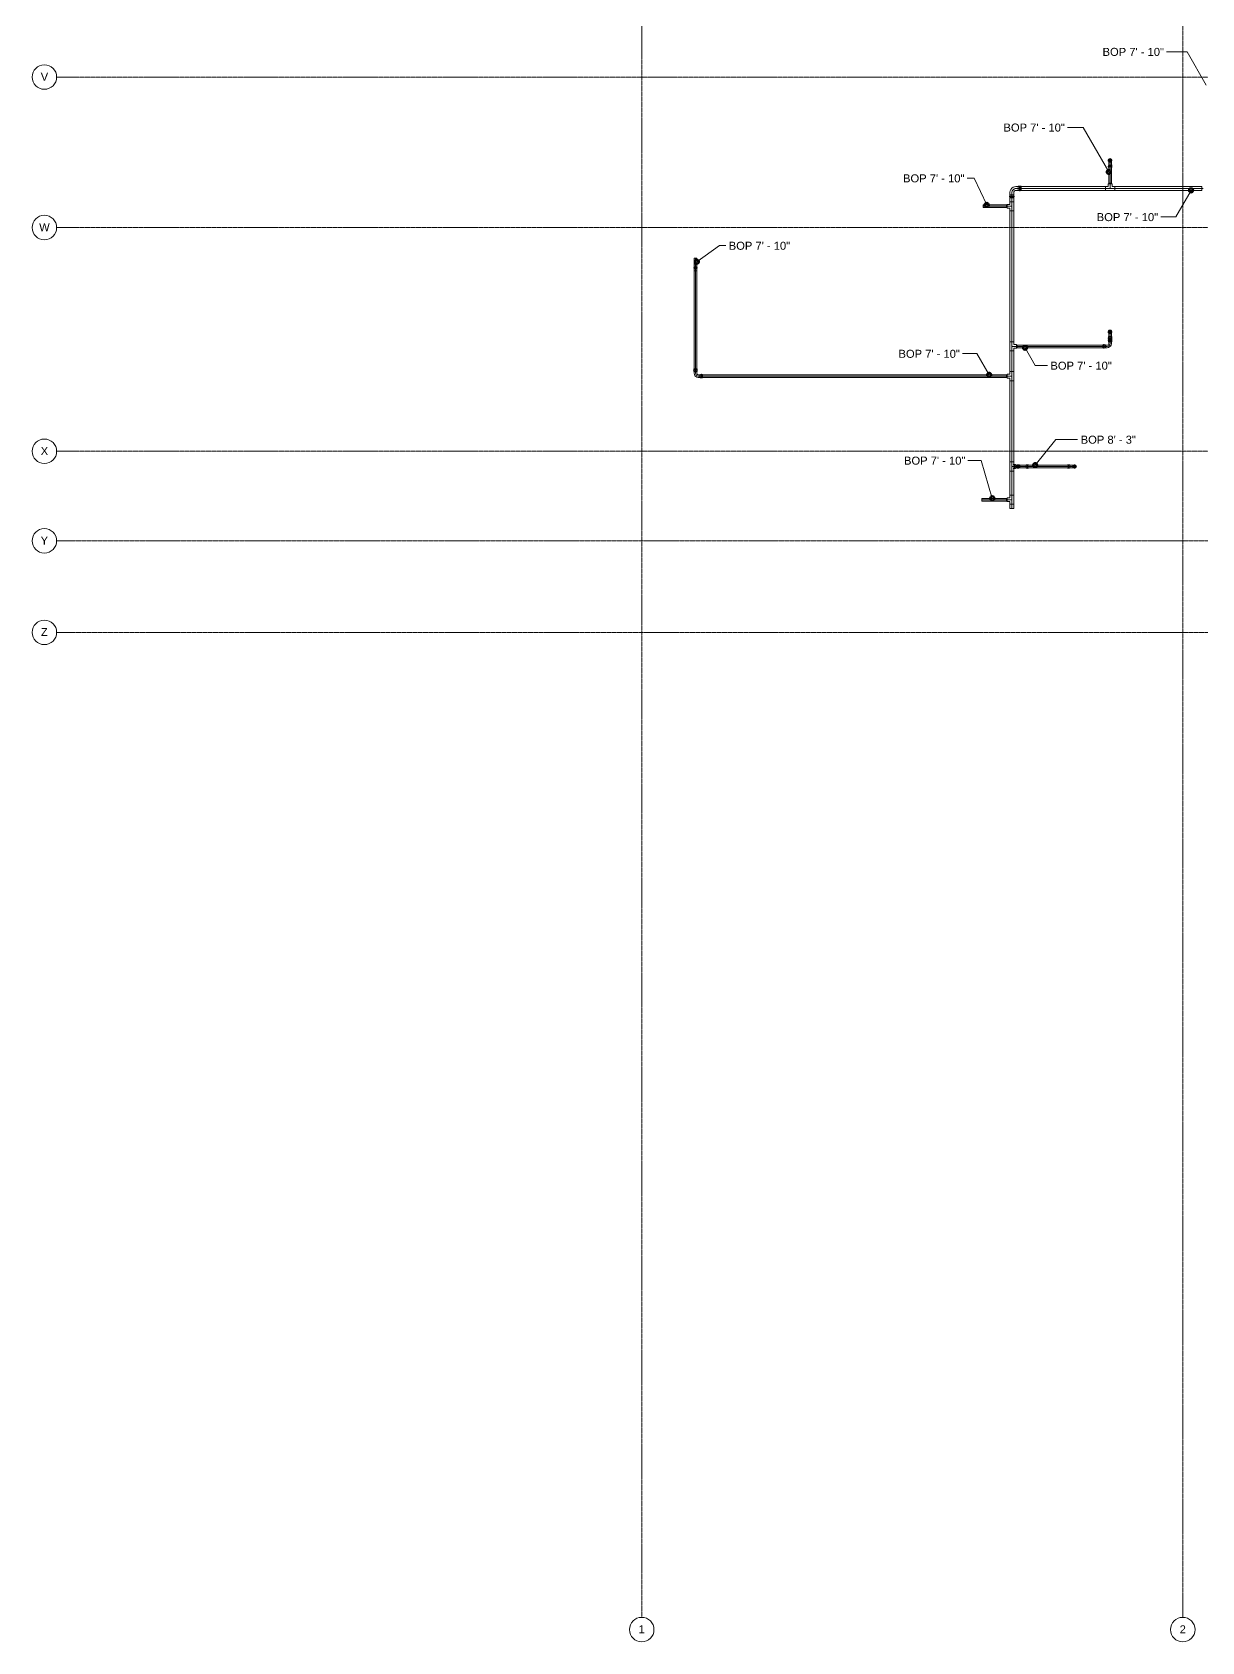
# Model space of a CAD drawing. Header units: inches. Extents: x -3648 to 241, y -496 to 1784.
# Drawn here: x -3648 to -3073, y -496 to 295 of the extents above; entities that cross this region are included whole.
import ezdxf

# ---------------------------------------------------------------- set-up
doc = ezdxf.new("R2010")
doc.units = ezdxf.units.IN
doc.header["$MEASUREMENT"] = 0
doc.linetypes.add('Grid Line', pattern=[0.875, 0.5, -0.125, 0.125, -0.125])
for name, color, linetype, lineweight in [('G-ANNO-DIMS', 251, 'Continuous', 9), ('P-PIPE', 1, 'Continuous', 9), ('P-PIPE-CNTR', 1, 'Continuous', 9), ('S-GRID', 8, 'Continuous', 9), ('S-GRID-IDEN', 8, 'Continuous', 13)]:
    doc.layers.add(name, color=color, linetype=linetype, lineweight=lineweight)
doc.styles.add('Arial', font='arial.ttf', dxfattribs={"height": 3.934132})

# ---------------------------------------------------------------- blocks, each defined once
blk = doc.blocks.new('Victaulic-VicPress316-Elbow 90-45deg Style P568_P571 - Standard-1125944-THIRD LEVEL')
at = {"layer": 'P-PIPE'}
for p, q in [((-4.17, 1.06), (-4.55, 1.06)), ((-4.55, 1.06), (-4.55, -1.06)), ((-4.55, -1.06), (-4.55, 1.06)), ((-3.07, 0.95), (-4.55, 0.95)), ((-4.55, -0.95), (-4.55, 0.95)), ((-4.55, 0.95), (-4.55, -0.95)), ((-4.17, -1.06), (-4.17, 1.06)), ((-4.17, 1.06), (-4.17, -1.06)), ((-3.29, 1.06), (-3.85, 1.06)), ((-3.85, -1.06), (-3.85, 1.06)), ((-3.85, 1.06), (-3.85, -1.06)), ((-2.02, 0.95), (-3.18, 0.95)), ((-3.18, 0), (-3.18, 0.95)), ((-3.18, 0.95), (-3.18, 0)), ((-3.07, -0.95), (-3.07, 0.95)), ((-3.07, 0.95), (-3.07, -0.95)), ((-1.06, 4.55), (-1.06, 4.17)), ((1.06, 4.55), (-1.06, 4.55)), ((-1.06, 4.55), (1.06, 4.55)), ((-1.06, 4.17), (1.06, 4.17)), ((1.06, 4.17), (-1.06, 4.17)), ((-1.06, 3.85), (-1.06, 3.29)), ((-1.06, 3.85), (1.06, 3.85)), ((1.06, 3.85), (-1.06, 3.85)), ((-0.95, 4.55), (-0.95, 3.07)), ((-0.95, 4.55), (0.95, 4.55)), ((0.95, 4.55), (-0.95, 4.55)), ((-0.95, 3.18), (-0.95, 2.02)), ((0, 3.18), (-0.95, 3.18)), ((-0.95, 3.18), (0, 3.18)), ((-0.95, 3.07), (0.95, 3.07)), ((0.95, 3.07), (-0.95, 3.07)), ((0, 3.18), (0.95, 3.18)), ((0.95, 3.18), (0, 3.18)), ((0, 2.02), (0, 3.18)), ((0.95, 3.07), (0.95, 4.55)), ((0.95, 2.02), (0.95, 3.18)), ((1.06, 4.17), (1.06, 4.55)), ((1.06, 3.29), (1.06, 3.85)), ((-4.55, -0.95), (-3.07, -0.95)), ((-4.55, -1.06), (-4.17, -1.06)), ((-3.85, -1.06), (-3.29, -1.06)), ((-3.18, 0), (-3.18, -0.95)), ((-3.18, -0.95), (-3.18, 0)), ((-2.02, 0), (-3.18, 0)), ((-3.18, -0.95), (-2.02, -0.95))]:
    blk.add_line(p, q, dxfattribs=at)
at = {"layer": 'P-PIPE', "flags": 128}
for points in [[(-4.17, 1.06), (-4.1, 1.2), (-3.94, 1.21), (-3.85, 1.08), (-3.85, 1.06)], [(-4.17, 1.06), (-4.17, 0.97), (-4.17, 0.71), (-4.17, 0.32), (-4.17, -0.12), (-4.17, -0.54), (-4.17, -0.86), (-4.17, -1.04), (-4.17, -1.06)], [(-4.17, -1.06), (-4.17, -0.97), (-4.17, -0.71), (-4.17, -0.32), (-4.17, 0.12), (-4.17, 0.54), (-4.17, 0.86), (-4.17, 1.04), (-4.17, 1.06)], [(-3.85, -1.06), (-3.85, -0.97), (-3.85, -0.71), (-3.85, -0.32), (-3.85, 0.12), (-3.85, 0.54), (-3.85, 0.86), (-3.85, 1.04), (-3.85, 1.06)], [(-3.85, 1.06), (-3.85, 0.97), (-3.85, 0.71), (-3.85, 0.32), (-3.85, -0.12), (-3.85, -0.54), (-3.85, -0.86), (-3.85, -1.04), (-3.85, -1.06)], [(-3.29, 1.06), (-3.09, 0.97), (-3.07, 0.95)], [(-0.95, 2.02), (-1.04, 1.58), (-1.3, 1.22), (-1.69, 1), (-2.02, 0.95)], [(-2.02, -0.95), (-1.28, -0.86), (-0.59, -0.58), (0.02, -0.15), (0.49, 0.43), (0.81, 1.1), (0.94, 1.83), (0.95, 2.02)], [(-1.06, 3.85), (-1.2, 3.92), (-1.21, 4.08), (-1.08, 4.17), (-1.06, 4.17)], [(1.06, 4.17), (0.97, 4.17), (0.71, 4.17), (0.32, 4.17), (-0.12, 4.17), (-0.54, 4.17), (-0.86, 4.17), (-1.04, 4.17), (-1.06, 4.17)], [(-1.06, 4.17), (-0.97, 4.17), (-0.71, 4.17), (-0.32, 4.17), (0.12, 4.17), (0.54, 4.17), (0.86, 4.17), (1.04, 4.17), (1.06, 4.17)], [(-1.06, 3.85), (-0.97, 3.85), (-0.71, 3.85), (-0.32, 3.85), (0.12, 3.85), (0.54, 3.85), (0.86, 3.85), (1.04, 3.85), (1.06, 3.85)], [(1.06, 3.85), (0.97, 3.85), (0.71, 3.85), (0.32, 3.85), (-0.12, 3.85), (-0.54, 3.85), (-0.86, 3.85), (-1.04, 3.85), (-1.06, 3.85)], [(-0.95, 3.07), (-1.06, 3.26), (-1.06, 3.29)], [(1.06, 3.29), (0.97, 3.09), (0.95, 3.07)], [(1.06, 4.17), (1.2, 4.1), (1.21, 3.94), (1.08, 3.85), (1.06, 3.85)], [(-3.85, -1.06), (-3.92, -1.2), (-4.08, -1.21), (-4.17, -1.08), (-4.17, -1.06)], [(-3.07, -0.95), (-3.26, -1.06), (-3.29, -1.06)]]:
    blk.add_lwpolyline(points, dxfattribs=at)
at = {"layer": 'P-PIPE'}
blk.add_arc((-2.02, 2.02), 2.02, 270, 0, dxfattribs=at)
blk = doc.blocks.new('Victaulic-VicPress316-Elbow 90-45deg Style P568_P571 - Standard-V2-THIRD LEVEL')
at = {"layer": 'P-PIPE'}
for p, q in [((-3203.81, 730.05), (-3203.81, 729.6)), ((-3203.81, 729.31), (-3203.81, 728.97)), ((-3203.7, 731.1), (-3203.7, 730.16)), ((-3203.7, 730.27), (-3203.7, 728.97)), ((-3203.05, 730.16), (-3203.7, 730.16)), ((-3203.7, 730.16), (-3203.05, 730.16)), ((-3203.05, 732.49), (-3203.05, 732.49)), ((-3203.05, 732.49), (-3203.05, 731.1)), ((-3203.05, 731.1), (-3203.05, 730.16)), ((-3203.05, 730.27), (-3203.05, 730.27)), ((-3203.05, 730.27), (-3203.05, 730.27)), ((-3202.39, 730.16), (-3203.05, 730.16)), ((-3203.05, 730.16), (-3202.39, 730.16)), ((-3203.05, 729.6), (-3203.05, 729.6)), ((-3203.05, 729.6), (-3203.05, 729.6)), ((-3203.05, 729.31), (-3203.05, 729.31)), ((-3203.05, 729.31), (-3203.05, 729.31)), ((-3203.05, 728.97), (-3203.05, 728.97)), ((-3203.05, 728.97), (-3203.05, 728.97)), ((-3203.05, 728.97), (-3203.05, 728.97)), ((-3203.05, 728.97), (-3203.05, 728.97)), ((-3202.39, 730.16), (-3202.39, 731.1)), ((-3202.39, 728.97), (-3202.39, 730.27)), ((-3202.28, 729.6), (-3202.28, 730.05)), ((-3202.28, 728.97), (-3202.28, 729.31))]:
    blk.add_line(p, q, dxfattribs=at)
at = {"layer": 'P-PIPE', "flags": 128}
for points in [[(-3203.05, 733.4), (-3203.45, 733.31), (-3203.76, 733.05), (-3203.94, 732.68), (-3203.93, 732.27), (-3203.75, 731.91), (-3203.42, 731.66), (-3203.05, 731.58)], [(-3203.81, 729.31), (-3203.93, 729.38), (-3203.94, 729.51), (-3203.83, 729.6), (-3203.81, 729.6)], [(-3203.05, 733.26), (-3203.41, 733.16), (-3203.69, 732.91), (-3203.81, 732.56), (-3203.75, 732.19), (-3203.52, 731.89), (-3203.18, 731.74), (-3203.05, 731.72)], [(-3203.81, 730.05), (-3203.72, 730.25), (-3203.7, 730.27)], [(-3203.81, 729.6), (-3203.72, 729.6), (-3203.47, 729.6), (-3203.11, 729.6), (-3203.05, 729.6)], [(-3203.05, 729.6), (-3203.41, 729.6), (-3203.69, 729.6), (-3203.81, 729.6), (-3203.81, 729.6)], [(-3203.81, 729.31), (-3203.72, 729.31), (-3203.47, 729.31), (-3203.11, 729.31), (-3203.05, 729.31)], [(-3203.05, 729.31), (-3203.41, 729.31), (-3203.69, 729.31), (-3203.81, 729.31), (-3203.81, 729.31)], [(-3203.7, 732.49), (-3203.7, 732.4), (-3203.7, 732.13), (-3203.7, 731.73), (-3203.7, 731.24), (-3203.7, 731.1)], [(-3203.05, 731.58), (-3202.65, 731.67), (-3202.33, 731.93), (-3202.15, 732.3), (-3202.16, 732.71), (-3202.35, 733.07), (-3202.67, 733.32), (-3203.05, 733.4)], [(-3203.05, 731.72), (-3202.68, 731.82), (-3202.41, 732.07), (-3202.28, 732.42), (-3202.34, 732.79), (-3202.57, 733.09), (-3202.91, 733.24), (-3203.05, 733.26)], [(-3202.28, 729.6), (-3202.37, 729.6), (-3202.62, 729.6), (-3202.98, 729.6), (-3203.05, 729.6)], [(-3203.05, 729.6), (-3202.68, 729.6), (-3202.41, 729.6), (-3202.28, 729.6), (-3202.28, 729.6)], [(-3202.28, 729.31), (-3202.37, 729.31), (-3202.62, 729.31), (-3202.98, 729.31), (-3203.05, 729.31)], [(-3203.05, 729.31), (-3202.68, 729.31), (-3202.41, 729.31), (-3202.28, 729.31), (-3202.28, 729.31)], [(-3202.39, 731.1), (-3202.39, 731.6), (-3202.39, 732.03), (-3202.39, 732.34), (-3202.39, 732.48), (-3202.39, 732.49)], [(-3202.39, 730.27), (-3202.28, 730.08), (-3202.28, 730.05)], [(-3202.28, 729.6), (-3202.16, 729.53), (-3202.15, 729.39), (-3202.26, 729.31), (-3202.28, 729.31)]]:
    blk.add_lwpolyline(points, dxfattribs=at)
at = {"layer": 'P-PIPE'}
for radius, start, end in [(0.767, 90, 270), (0.767, 90, 270), (0.767, 90, 270), (0.658, 90, 270), (0.658, 90, 270), (0.658, 90, 180), (0.658, 180, 270), (0.766, 270, 90), (0.766, 270, 90), (0.766, 270, 90), (0.658, 270, 90), (0.657, 270, 90), (0.658, 0, 90), (0.658, 270, 0)]:
    blk.add_arc((-3203.05, 732.49), radius, start, end, dxfattribs=at)
blk = doc.blocks.new('Victaulic-VicPress316-Elbow 90-45deg Style P568_P571 - Standard-V1-THIRD LEVEL')
at = {"layer": 'P-PIPE'}
for p, q in [((-3.18, 0.77), (-3.52, 0.77)), ((-3.52, 0.77), (-3.52, -0.77)), ((-3.52, -0.77), (-3.52, 0.77)), ((-2.22, 0.66), (-3.52, 0.66)), ((-3.52, -0.66), (-3.52, 0.66)), ((-3.52, 0.66), (-3.52, -0.66)), ((-3.18, -0.77), (-3.18, 0.77)), ((-3.18, 0.77), (-3.18, -0.77)), ((-2.44, 0.77), (-2.89, 0.77)), ((-2.89, -0.77), (-2.89, 0.77)), ((-2.89, 0.77), (-2.89, -0.77)), ((-1.39, 0.66), (-2.33, 0.66)), ((-2.33, 0), (-2.33, 0.66)), ((-2.33, 0.66), (-2.33, 0)), ((-2.22, -0.66), (-2.22, 0.66)), ((-2.22, 0.66), (-2.22, -0.66)), ((-0.77, 3.52), (-0.77, 3.18)), ((0.77, 3.52), (-0.77, 3.52)), ((-0.77, 3.52), (0.77, 3.52)), ((-0.77, 3.18), (0.77, 3.18)), ((0.77, 3.18), (-0.77, 3.18)), ((-0.77, 2.89), (-0.77, 2.44)), ((-0.77, 2.89), (0.77, 2.89)), ((0.77, 2.89), (-0.77, 2.89)), ((-0.66, 3.52), (-0.66, 2.22)), ((-0.66, 3.52), (0.66, 3.52)), ((0.66, 3.52), (-0.66, 3.52)), ((-0.66, 2.33), (-0.66, 1.39)), ((0, 2.33), (-0.66, 2.33)), ((-0.66, 2.33), (0, 2.33)), ((-0.66, 2.22), (0.66, 2.22)), ((0.66, 2.22), (-0.66, 2.22)), ((0, 2.33), (0.66, 2.33)), ((0.66, 2.33), (0, 2.33)), ((0, 1.39), (0, 2.33)), ((0.66, 2.22), (0.66, 3.52)), ((0.66, 1.39), (0.66, 2.33)), ((0.77, 3.18), (0.77, 3.52)), ((0.77, 2.44), (0.77, 2.89)), ((-3.52, -0.66), (-2.22, -0.66)), ((-3.52, -0.77), (-3.18, -0.77)), ((-2.89, -0.77), (-2.44, -0.77)), ((-2.33, 0), (-2.33, -0.66)), ((-2.33, -0.66), (-2.33, 0)), ((-1.39, 0), (-2.33, 0)), ((-2.33, -0.66), (-1.39, -0.66))]:
    blk.add_line(p, q, dxfattribs=at)
at = {"layer": 'P-PIPE', "flags": 128}
for points in [[(-3.18, 0.77), (-3.11, 0.89), (-2.98, 0.9), (-2.89, 0.79), (-2.89, 0.77)], [(-3.18, 0.77), (-3.18, 0.67), (-3.18, 0.42), (-3.18, 0.07), (-3.18, -0.3), (-3.18, -0.6), (-3.18, -0.75), (-3.18, -0.77)], [(-3.18, -0.77), (-3.18, -0.67), (-3.18, -0.42), (-3.18, -0.07), (-3.18, 0.3), (-3.18, 0.6), (-3.18, 0.75), (-3.18, 0.77)], [(-2.89, -0.77), (-2.89, -0.67), (-2.89, -0.42), (-2.89, -0.07), (-2.89, 0.3), (-2.89, 0.6), (-2.89, 0.75), (-2.89, 0.77)], [(-2.89, 0.77), (-2.89, 0.67), (-2.89, 0.42), (-2.89, 0.07), (-2.89, -0.3), (-2.89, -0.6), (-2.89, -0.75), (-2.89, -0.77)], [(-2.44, 0.77), (-2.24, 0.68), (-2.22, 0.66)], [(-0.66, 1.39), (-0.75, 1.04), (-1, 0.77), (-1.35, 0.66), (-1.39, 0.66)], [(-1.39, -0.66), (-0.78, -0.56), (-0.23, -0.29), (0.22, 0.13), (0.53, 0.67), (0.65, 1.27), (0.66, 1.39)], [(-0.77, 2.89), (-0.89, 2.96), (-0.9, 3.1), (-0.79, 3.18), (-0.77, 3.18)], [(0.77, 3.18), (0.67, 3.18), (0.42, 3.18), (0.07, 3.18), (-0.3, 3.18), (-0.6, 3.18), (-0.75, 3.18), (-0.77, 3.18)], [(-0.77, 3.18), (-0.67, 3.18), (-0.42, 3.18), (-0.07, 3.18), (0.3, 3.18), (0.6, 3.18), (0.75, 3.18), (0.77, 3.18)], [(-0.77, 2.89), (-0.67, 2.89), (-0.42, 2.89), (-0.07, 2.89), (0.3, 2.89), (0.6, 2.89), (0.75, 2.89), (0.77, 2.89)], [(0.77, 2.89), (0.67, 2.89), (0.42, 2.89), (0.07, 2.89), (-0.3, 2.89), (-0.6, 2.89), (-0.75, 2.89), (-0.77, 2.89)], [(-0.66, 2.22), (-0.77, 2.41), (-0.77, 2.44)], [(0.77, 2.44), (0.68, 2.24), (0.66, 2.22)], [(0.77, 3.18), (0.89, 3.11), (0.9, 2.98), (0.79, 2.89), (0.77, 2.89)], [(-2.89, -0.77), (-2.96, -0.89), (-3.1, -0.9), (-3.18, -0.79), (-3.18, -0.77)], [(-2.22, -0.66), (-2.41, -0.77), (-2.44, -0.77)]]:
    blk.add_lwpolyline(points, dxfattribs=at)
at = {"layer": 'P-PIPE'}
blk.add_arc((-1.39, 1.39), 1.39, 270, 0, dxfattribs=at)
blk = doc.blocks.new('Victaulic-VicPress316-Elbow 90-45deg Style P568_P571 - Standard-523083-THIRD LEVEL')
at = {"layer": 'P-PIPE'}
for p, q in [((-3177.63, 1234.85), (-3177.63, 1234.85)), ((-3177.63, 1233.46), (-3177.63, 1234.85)), ((-3178.39, 1232.42), (-3178.39, 1231.96)), ((-3178.39, 1231.67), (-3178.39, 1231.33)), ((-3178.28, 1233.46), (-3178.28, 1232.52)), ((-3178.28, 1232.63), (-3178.28, 1231.33)), ((-3178.28, 1232.52), (-3177.63, 1232.52)), ((-3177.63, 1232.52), (-3178.28, 1232.52)), ((-3177.63, 1233.46), (-3177.63, 1232.52)), ((-3177.63, 1232.63), (-3177.63, 1232.63)), ((-3177.63, 1232.63), (-3177.63, 1232.63)), ((-3177.63, 1232.52), (-3176.97, 1232.52)), ((-3176.97, 1232.52), (-3177.63, 1232.52)), ((-3177.63, 1231.96), (-3177.63, 1231.96)), ((-3177.63, 1231.96), (-3177.63, 1231.96)), ((-3177.63, 1231.67), (-3177.63, 1231.67)), ((-3177.63, 1231.67), (-3177.63, 1231.67)), ((-3177.63, 1231.33), (-3177.63, 1231.33)), ((-3177.63, 1231.33), (-3177.63, 1231.33)), ((-3177.63, 1231.33), (-3177.63, 1231.33)), ((-3177.63, 1231.33), (-3177.63, 1231.33)), ((-3176.97, 1232.52), (-3176.97, 1233.46)), ((-3176.97, 1231.33), (-3176.97, 1232.63)), ((-3176.86, 1231.96), (-3176.86, 1232.42)), ((-3176.86, 1231.33), (-3176.86, 1231.67))]:
    blk.add_line(p, q, dxfattribs=at)
at = {"layer": 'P-PIPE', "flags": 128}
for points in [[(-3177.63, 1235.77), (-3178.02, 1235.67), (-3178.34, 1235.42), (-3178.52, 1235.05), (-3178.51, 1234.64), (-3178.32, 1234.27), (-3178, 1234.02), (-3177.63, 1233.94)], [(-3177.63, 1235.62), (-3177.99, 1235.53), (-3178.27, 1235.28), (-3178.39, 1234.92), (-3178.33, 1234.55), (-3178.1, 1234.25), (-3177.76, 1234.1), (-3177.63, 1234.09)], [(-3178.28, 1234.85), (-3178.28, 1234.76), (-3178.28, 1234.5), (-3178.28, 1234.09), (-3178.28, 1233.61), (-3178.28, 1233.46)], [(-3177.63, 1233.94), (-3177.23, 1234.04), (-3176.91, 1234.29), (-3176.73, 1234.66), (-3176.74, 1235.07), (-3176.93, 1235.44), (-3177.25, 1235.69), (-3177.63, 1235.77)], [(-3177.63, 1234.09), (-3177.26, 1234.18), (-3176.98, 1234.43), (-3176.86, 1234.79), (-3176.92, 1235.16), (-3177.15, 1235.46), (-3177.49, 1235.61), (-3177.63, 1235.62)], [(-3176.97, 1233.46), (-3176.97, 1233.96), (-3176.97, 1234.39), (-3176.97, 1234.7), (-3176.97, 1234.85), (-3176.97, 1234.85)], [(-3178.39, 1231.67), (-3178.51, 1231.74), (-3178.52, 1231.88), (-3178.41, 1231.96), (-3178.39, 1231.96)], [(-3178.39, 1232.42), (-3178.3, 1232.62), (-3178.28, 1232.63)], [(-3178.39, 1231.96), (-3178.3, 1231.96), (-3178.05, 1231.96), (-3177.69, 1231.96), (-3177.63, 1231.96)], [(-3177.63, 1231.96), (-3177.99, 1231.96), (-3178.27, 1231.96), (-3178.39, 1231.96), (-3178.39, 1231.96)], [(-3178.39, 1231.67), (-3178.3, 1231.67), (-3178.05, 1231.67), (-3177.69, 1231.67), (-3177.63, 1231.67)], [(-3177.63, 1231.67), (-3177.99, 1231.67), (-3178.27, 1231.67), (-3178.39, 1231.67), (-3178.39, 1231.67)], [(-3176.86, 1231.96), (-3176.95, 1231.96), (-3177.2, 1231.96), (-3177.56, 1231.96), (-3177.63, 1231.96)], [(-3177.63, 1231.96), (-3177.26, 1231.96), (-3176.98, 1231.96), (-3176.86, 1231.96), (-3176.86, 1231.96)], [(-3176.86, 1231.67), (-3176.95, 1231.67), (-3177.2, 1231.67), (-3177.56, 1231.67), (-3177.63, 1231.67)], [(-3177.63, 1231.67), (-3177.26, 1231.67), (-3176.98, 1231.67), (-3176.86, 1231.67), (-3176.86, 1231.67)], [(-3176.97, 1232.63), (-3176.86, 1232.44), (-3176.86, 1232.42)], [(-3176.86, 1231.96), (-3176.74, 1231.9), (-3176.73, 1231.76), (-3176.84, 1231.67), (-3176.86, 1231.67)]]:
    blk.add_lwpolyline(points, dxfattribs=at)
at = {"layer": 'P-PIPE'}
for radius, start, end in [(0.766, 90, 270), (0.766, 90, 270), (0.766, 90, 270), (0.658, 90, 270), (0.657, 90, 270), (0.658, 90, 180), (0.658, 180, 270), (0.767, 270, 90), (0.767, 270, 90), (0.767, 270, 90), (0.658, 270, 90), (0.658, 270, 90), (0.658, 0, 90), (0.658, 270, 0)]:
    blk.add_arc((-3177.63, 1234.85), radius, start, end, dxfattribs=at)
blk = doc.blocks.new('Victaulic-VicPress316-Elbow 90-45deg Style P568_P571 - Standard-1222893-THIRD LEVEL')
at = {"layer": 'P-PIPE'}
for p, q in [((-3163.12, 82.3), (-3163.36, 82.3)), ((-3162.45, 82.19), (-3163.36, 82.19)), ((-3163.36, 80.87), (-3162.45, 80.87)), ((-3163.36, 80.77), (-3163.12, 80.77)), ((-3162.6, 82.3), (-3162.92, 82.3)), ((-3162.92, 80.77), (-3162.6, 80.77)), ((-3161.58, 82.19), (-3162.53, 82.19)), ((-3161.58, 81.53), (-3162.53, 81.53)), ((-3162.53, 80.87), (-3161.58, 80.87)), ((-3160.29, 81.53), (-3161.58, 81.53)), ((-3158.96, 82.19), (-3160.29, 82.19)), ((-3160.29, 81.53), (-3158.96, 81.53)), ((-3160.29, 80.87), (-3158.96, 80.87)), ((-3157.78, 82.19), (-3159.07, 82.19)), ((-3159.07, 81.53), (-3159.07, 81.53)), ((-3159.07, 81.53), (-3159.07, 81.53)), ((-3159.07, 80.87), (-3157.78, 80.87)), ((-3158.96, 81.53), (-3158.96, 82.19)), ((-3158.96, 82.19), (-3158.96, 81.53)), ((-3158.96, 80.87), (-3158.96, 81.53)), ((-3158.96, 81.53), (-3158.96, 80.87)), ((-3158.41, 82.3), (-3158.85, 82.3)), ((-3158.85, 80.77), (-3158.41, 80.77)), ((-3158.41, 81.53), (-3158.41, 81.53)), ((-3158.41, 81.53), (-3158.41, 81.53)), ((-3157.78, 82.3), (-3158.12, 82.3)), ((-3158.12, 81.53), (-3158.12, 81.53)), ((-3158.12, 81.53), (-3158.12, 81.53)), ((-3158.12, 80.77), (-3157.78, 80.77)), ((-3157.78, 81.53), (-3157.78, 81.53)), ((-3157.78, 81.53), (-3157.78, 81.53)), ((-3157.78, 81.53), (-3157.78, 81.53)), ((-3157.78, 81.53), (-3157.78, 81.53))]:
    blk.add_line(p, q, dxfattribs=at)
at = {"layer": 'P-PIPE', "flags": 128}
for points in [[(-3162.33, 81.53), (-3162.4, 81.93), (-3162.58, 82.24), (-3162.85, 82.42), (-3163.17, 82.42), (-3163.44, 82.25), (-3163.63, 81.95), (-3163.71, 81.55), (-3163.71, 81.53)], [(-3163.71, 81.53), (-3163.64, 81.14), (-3163.45, 80.82), (-3163.18, 80.65), (-3162.87, 80.64), (-3162.6, 80.81), (-3162.4, 81.12), (-3162.33, 81.51), (-3162.33, 81.53)], [(-3161.98, 81.53), (-3162.05, 81.89), (-3162.24, 82.16), (-3162.51, 82.29), (-3162.6, 82.3)], [(-3162.6, 80.77), (-3162.31, 80.85), (-3162.1, 81.09), (-3161.99, 81.43), (-3161.98, 81.53)], [(-3160.29, 82.19), (-3160.87, 82.19), (-3161.38, 82.19), (-3161.58, 82.19)], [(-3161.58, 80.87), (-3161.11, 80.87), (-3160.55, 80.87), (-3160.29, 80.87)], [(-3159.07, 82.19), (-3158.88, 82.3), (-3158.85, 82.3)], [(-3158.85, 80.77), (-3159.05, 80.85), (-3159.07, 80.87)], [(-3158.41, 82.3), (-3158.34, 82.42), (-3158.2, 82.43), (-3158.12, 82.32), (-3158.12, 82.3)], [(-3158.41, 82.3), (-3158.41, 82.21), (-3158.41, 81.95), (-3158.41, 81.6), (-3158.41, 81.53)], [(-3158.41, 81.53), (-3158.41, 81.9), (-3158.41, 82.17), (-3158.41, 82.3), (-3158.41, 82.3)], [(-3158.41, 80.77), (-3158.41, 80.86), (-3158.41, 81.11), (-3158.41, 81.47), (-3158.41, 81.53)], [(-3158.41, 81.53), (-3158.41, 81.17), (-3158.41, 80.89), (-3158.41, 80.77), (-3158.41, 80.77)], [(-3158.12, 80.77), (-3158.18, 80.64), (-3158.32, 80.63), (-3158.41, 80.75), (-3158.41, 80.77)], [(-3158.12, 82.3), (-3158.12, 82.21), (-3158.12, 81.95), (-3158.12, 81.6), (-3158.12, 81.53)], [(-3158.12, 81.53), (-3158.12, 81.9), (-3158.12, 82.17), (-3158.12, 82.3), (-3158.12, 82.3)], [(-3158.12, 80.77), (-3158.12, 80.86), (-3158.12, 81.11), (-3158.12, 81.47), (-3158.12, 81.53)], [(-3158.12, 81.53), (-3158.12, 81.17), (-3158.12, 80.89), (-3158.12, 80.77), (-3158.12, 80.77)]]:
    blk.add_lwpolyline(points, dxfattribs=at)
at = {"layer": 'P-PIPE'}
for centre, major_axis, start_param, end_param in [((-3163.36, 81.53), (0, 0.767), 4.712389, 7.853982), ((-3163.36, 81.53), (0, 0.766), 1.570796, 4.712389), ((-3163.36, 81.53), (0, 0.658), 4.712389, 7.853982), ((-3163.36, 81.53), (0, 0.657), 1.570796, 4.712389), ((-3163.12, 81.53), (0, 0.767), 4.712389, 7.853982), ((-3163.12, 81.53), (0, 0.767), 1.570796, 4.712389), ((-3162.92, 81.53), (0, 0.766), 4.712389, 7.853982), ((-3162.92, 81.53), (0, 0.767), 1.570796, 4.712389), ((-3162.53, 81.53), (0, 0.657), 0, 1.570796), ((-3162.53, 81.53), (0, 0.657), 1.570796, 3.141593), ((-3162.45, 81.53), (0, 0.657), 4.712389, 7.853982), ((-3162.45, 81.53), (0, 0.657), 1.570796, 4.712389), ((-3162.53, 81.53), (0, 0.657), 4.712389, 6.283185), ((-3162.53, 81.53), (0, 0.657), 3.141593, 4.712389)]:
    blk.add_ellipse(centre, major_axis=major_axis, ratio=0.707107, start_param=start_param, end_param=end_param, dxfattribs=at)
blk = doc.blocks.new('Grid - 3_16_-139788-THIRD LEVEL')
at = {"layer": 'S-GRID-IDEN'}
blk.add_circle((0, 0), 0.188, dxfattribs=at)

msp = doc.modelspace()

# ---------------------------------------------------------------- linework, layer by layer
at = {"layer": 'G-ANNO-DIMS'}
for p, q in [((-3079.91, 285.47), (-3089.97, 285.47)), ((-3070.43, 269.05), (-3079.91, 285.47)), ((-3131.03, 248.27), (-3138.7, 248.27)), ((-3118.38, 226.36), (-3131.03, 248.27)), ((-3184.56, 223.29), (-3188.07, 223.29)), ((-3178.41, 210.12), (-3184.56, 223.29)), ((-3077.91, 217.26), (-3085.43, 204.23)), ((-3085.43, 204.23), (-3092.84, 204.23)), ((-3320.93, 182.18), (-3309.7, 190.15)), ((-3309.7, 190.15), (-3306.72, 190.15)), ((-3183.2, 137.04), (-3190.31, 137.04)), ((-3177.19, 126.62), (-3183.2, 137.04)), ((-3159.54, 139.93), (-3154.5, 131.19)), ((-3154.5, 131.19), (-3148.57, 131.19)), ((-3154.58, 82.19), (-3144.46, 94.81)), ((-3144.46, 94.81), (-3133.68, 94.81)), ((-3181.13, 84.52), (-3187.6, 84.52)), ((-3175.65, 65.87), (-3181.13, 84.52))]:
    msp.add_line(p, q, dxfattribs=at)
at = {"layer": 'G-ANNO-DIMS', "lineweight": 50}
for centre in [(-3118.38, 226.36), (-3077.91, 217.26), (-3178.41, 210.12), (-3320.93, 182.18), (-3159.54, 139.93), (-3177.19, 126.62), (-3154.58, 82.19), (-3175.65, 65.87)]:
    msp.add_circle(centre, 1, dxfattribs=at)
at = {"layer": 'P-PIPE'}
for p, q in [((-3118.38, 229.69), (-3118.38, 220.86)), ((-3117.07, 229.69), (-3118.38, 229.69)), ((-3117.07, 220.86), (-3117.07, 229.69)), ((-3167, 215.03), (-3167, 211.7)), ((-3165.1, 215.03), (-3167, 215.03)), ((-3165.1, 211.7), (-3165.1, 215.03)), ((-3119.97, 219.16), (-3162.87, 219.16)), ((-3162.87, 217.26), (-3162.87, 219.16)), ((-3162.87, 217.26), (-3119.97, 217.26)), ((-3118.67, 219.16), (-3119.97, 219.16)), ((-3119.97, 219.16), (-3119.97, 217.26)), ((-3119.97, 217.26), (-3119.97, 219.16)), ((-3119.97, 217.26), (-3119.97, 219.16)), ((-3119.97, 217.26), (-3115.48, 217.26)), ((-3118.67, 220.45), (-3118.67, 219.16)), ((-3116.77, 220.45), (-3118.67, 220.45)), ((-3118.67, 220.45), (-3116.77, 220.45)), ((-3118.29, 220.86), (-3118.54, 220.45)), ((-3117.07, 220.86), (-3118.38, 220.86)), ((-3116.91, 220.45), (-3117.16, 220.86)), ((-3116.77, 219.16), (-3116.77, 220.45)), ((-3115.48, 219.16), (-3116.77, 219.16)), ((-3072.65, 219.16), (-3115.48, 219.16)), ((-3115.48, 217.26), (-3115.48, 219.16)), ((-3115.48, 219.16), (-3115.48, 217.26)), ((-3115.48, 217.26), (-3115.48, 219.16)), ((-3115.48, 217.26), (-3072.65, 217.26)), ((-3072.65, 217.26), (-3072.65, 219.16)), ((-3168.7, 210.12), (-3180.22, 210.12)), ((-3180.22, 208.8), (-3180.22, 210.12)), ((-3180.22, 208.8), (-3168.7, 208.8)), ((-3168.29, 210.27), (-3168.7, 210.02)), ((-3168.7, 208.8), (-3168.7, 210.12)), ((-3168.7, 208.9), (-3168.29, 208.65)), ((-3167, 210.41), (-3168.29, 210.41)), ((-3168.29, 210.41), (-3168.29, 208.51)), ((-3168.29, 208.51), (-3168.29, 210.41)), ((-3168.29, 208.51), (-3167, 208.51)), ((-3165.1, 211.7), (-3167, 211.7)), ((-3167, 211.7), (-3167, 210.41)), ((-3167, 211.7), (-3165.1, 211.7)), ((-3165.1, 211.7), (-3167, 211.7)), ((-3167, 208.51), (-3167, 207.22)), ((-3167, 207.22), (-3165.1, 207.22)), ((-3165.1, 207.22), (-3167, 207.22)), ((-3167, 207.22), (-3167, 142.83)), ((-3167, 207.22), (-3165.1, 207.22)), ((-3165.1, 207.22), (-3165.1, 211.7)), ((-3165.1, 142.83), (-3165.1, 207.22)), ((-3322.24, 183.96), (-3322.24, 180.71)), ((-3320.93, 183.96), (-3322.24, 183.96)), ((-3320.93, 180.71), (-3320.93, 183.96)), ((-3320.93, 180.71), (-3322.24, 180.71)), ((-3322.24, 180.71), (-3322.24, 177.71)), ((-3322.24, 177.71), (-3322.24, 128.29)), ((-3320.93, 177.71), (-3322.24, 177.71)), ((-3320.93, 177.71), (-3320.93, 180.71)), ((-3320.93, 128.29), (-3320.93, 177.71)), ((-3167, 142.83), (-3167, 138.34)), ((-3165.1, 142.83), (-3167, 142.83)), ((-3167, 142.83), (-3165.1, 142.83)), ((-3167, 142.83), (-3165.1, 142.83)), ((-3165.1, 141.54), (-3165.1, 142.83)), ((-3118.38, 145.38), (-3118.38, 142.91)), ((-3118.38, 145.38), (-3117.07, 145.38)), ((-3118.38, 142.91), (-3117.07, 142.91)), ((-3117.07, 142.91), (-3117.07, 145.38)), ((-3167, 138.34), (-3167, 128.2)), ((-3167, 138.34), (-3165.1, 138.34)), ((-3165.1, 138.34), (-3167, 138.34)), ((-3167, 138.34), (-3165.1, 138.34)), ((-3163.8, 141.54), (-3165.1, 141.54)), ((-3165.1, 138.34), (-3165.1, 139.63)), ((-3165.1, 139.63), (-3163.8, 139.63)), ((-3165.1, 128.2), (-3165.1, 138.34)), ((-3163.8, 139.63), (-3163.8, 141.54)), ((-3163.8, 141.54), (-3163.8, 139.63)), ((-3163.4, 141.15), (-3163.8, 141.4)), ((-3163.8, 139.77), (-3163.4, 140.02)), ((-3120.05, 141.24), (-3163.4, 141.24)), ((-3163.4, 139.93), (-3163.4, 141.24)), ((-3163.4, 139.93), (-3120.05, 139.93)), ((-3120.05, 139.93), (-3120.05, 141.24)), ((-3320.93, 128.29), (-3322.24, 128.29)), ((-3168.7, 126.62), (-3319.25, 126.62)), ((-3319.25, 125.3), (-3319.25, 126.62)), ((-3168.29, 126.77), (-3168.7, 126.52)), ((-3168.7, 125.3), (-3168.7, 126.62)), ((-3167, 126.91), (-3168.29, 126.91)), ((-3168.29, 126.91), (-3168.29, 125.01)), ((-3168.29, 125.01), (-3168.29, 126.91)), ((-3167, 128.2), (-3165.1, 128.2)), ((-3167, 128.2), (-3167, 126.91)), ((-3167, 128.2), (-3165.1, 128.2)), ((-3165.1, 128.2), (-3167, 128.2)), ((-3165.1, 123.72), (-3165.1, 128.2)), ((-3319.25, 125.3), (-3168.7, 125.3)), ((-3168.7, 125.4), (-3168.29, 125.15)), ((-3168.29, 125.01), (-3167, 125.01)), ((-3167, 125.01), (-3167, 123.72)), ((-3167, 123.72), (-3165.1, 123.72)), ((-3165.1, 123.72), (-3167, 123.72)), ((-3167, 123.72), (-3167, 83.78)), ((-3167, 123.72), (-3165.1, 123.72)), ((-3165.1, 83.78), (-3165.1, 123.72)), ((-3167, 83.78), (-3167, 79.29)), ((-3167, 83.78), (-3165.1, 83.78)), ((-3167, 79.29), (-3167, 67.45)), ((-3167, 79.29), (-3165.1, 79.29)), ((-3165.38, 83.78), (-3166.72, 83.78)), ((-3166.72, 83.78), (-3165.38, 83.78)), ((-3165.38, 79.29), (-3166.72, 79.29)), ((-3166.72, 79.29), (-3165.38, 79.29)), ((-3164.46, 82.48), (-3165.38, 82.48)), ((-3165.38, 80.58), (-3164.46, 80.58)), ((-3165.1, 82.2), (-3165.1, 83.78)), ((-3165.1, 79.29), (-3165.1, 80.86)), ((-3165.1, 67.45), (-3165.1, 79.29)), ((-3162.53, 82.19), (-3164.17, 82.19)), ((-3164.17, 80.87), (-3162.53, 80.87)), ((-3163.93, 81.98), (-3164.11, 82.17)), ((-3164.11, 80.89), (-3163.93, 81.09)), ((-3137.55, 82.19), (-3158.96, 82.19)), ((-3158.96, 80.87), (-3158.96, 82.19)), ((-3158.96, 80.87), (-3137.55, 80.87)), ((-3137.55, 80.87), (-3137.55, 82.19)), ((-3168.7, 65.87), (-3180.72, 65.87)), ((-3180.72, 65.87), (-3180.72, 64.55)), ((-3180.72, 64.55), (-3168.7, 64.55)), ((-3168.29, 66.02), (-3168.7, 65.77)), ((-3168.7, 65.87), (-3168.7, 64.55)), ((-3168.7, 64.65), (-3168.29, 64.4)), ((-3167, 66.16), (-3168.29, 66.16)), ((-3168.29, 66.16), (-3168.29, 64.26)), ((-3168.29, 64.26), (-3168.29, 66.16)), ((-3168.29, 64.26), (-3167, 64.26)), ((-3167, 67.45), (-3167, 66.16)), ((-3167, 67.45), (-3165.1, 67.45)), ((-3165.1, 67.45), (-3167, 67.45)), ((-3167, 67.45), (-3165.1, 67.45)), ((-3167, 64.26), (-3167, 62.97)), ((-3165.1, 62.97), (-3165.1, 67.45)), ((-3167, 62.97), (-3165.1, 62.97)), ((-3165.1, 62.97), (-3167, 62.97)), ((-3167, 62.97), (-3167, 60.97)), ((-3167, 62.97), (-3165.1, 62.97)), ((-3167, 60.97), (-3165.1, 60.97)), ((-3165.1, 60.97), (-3165.1, 62.97))]:
    msp.add_line(p, q, dxfattribs=at)
for centre, radius, start, end in [((-3117.72, 232.02), 0.658, 0, 180), ((-3117.72, 232.02), 0.658, 180, 0), ((-3117.72, 231.69), 0.329, 90, 270), ((-3117.72, 232.35), 0.329, 270, 90), ((-3321.58, 179.21), 0.658, 0, 180), ((-3321.58, 179.21), 0.657, 90, 270), ((-3321.58, 179.21), 0.658, 180, 0), ((-3321.58, 178.88), 0.329, 90, 270), ((-3321.58, 179.54), 0.329, 270, 90), ((-3321.58, 179.21), 0.657, 270, 90), ((-3117.72, 147.71), 0.658, 0, 180), ((-3117.72, 147.71), 0.658, 180, 0), ((-3117.72, 147.38), 0.329, 90, 270), ((-3117.72, 148.04), 0.329, 270, 90), ((-3135.22, 81.53), 0.658, 0, 180), ((-3135.22, 81.53), 0.658, 180, 0), ((-3135.22, 81.2), 0.329, 90, 270), ((-3135.22, 81.86), 0.329, 270, 90)]:
    msp.add_arc(centre, radius, start, end, dxfattribs=at)
for centre, major_axis, start_param, end_param in [((-3164.46, 81.53), (0, 0.951), 0, 3.141593), ((-3164.17, 81.53), (0, 0.657), 0, 1.570796), ((-3164.17, 81.53), (0, 0.657), 1.570796, 3.141593), ((-3164.46, 81.53), (0, 0.951), 3.141593, 6.283185), ((-3164.17, 81.53), (0, 0.657), 4.712389, 6.283185), ((-3164.17, 81.53), (0, 0.657), 3.141593, 4.712389), ((-3162.53, 81.53), (0, 0.657), 0, 1.570796), ((-3162.53, 81.53), (0, 0.657), 1.570796, 3.141593), ((-3162.53, 81.53), (0, 0.657), 4.712389, 6.283185), ((-3162.53, 81.53), (0, 0.657), 3.141593, 4.712389)]:
    msp.add_ellipse(centre, major_axis=major_axis, ratio=0.707107, start_param=start_param, end_param=end_param, dxfattribs=at)
at = {"layer": 'P-PIPE-CNTR'}
for p, q in [((-3118.72, 232.02), (-3116.72, 232.02)), ((-3117.72, 231.02), (-3117.72, 233.02)), ((-3117.72, 230.63), (-3117.72, 232.02)), ((-3117.72, 229.69), (-3117.72, 230.63)), ((-3117.72, 220.86), (-3117.72, 229.69)), ((-3117.72, 220.86), (-3117.72, 229.69)), ((-3166.05, 216.19), (-3166.05, 215.03)), ((-3166.05, 216.19), (-3166.05, 213.66)), ((-3166.05, 211.7), (-3166.05, 215.03)), ((-3166.05, 211.7), (-3166.05, 215.03)), ((-3162.87, 218.21), (-3164.03, 218.21)), ((-3162.87, 218.21), (-3119.97, 218.21)), ((-3162.87, 218.21), (-3119.97, 218.21)), ((-3115.48, 218.21), (-3119.97, 218.21)), ((-3117.72, 220.45), (-3117.72, 220.86)), ((-3117.72, 220.45), (-3117.72, 218.21)), ((-3115.48, 218.21), (-3072.65, 218.21)), ((-3115.48, 218.21), (-3072.65, 218.21)), ((-3071.99, 218.21), (-3072.65, 218.21)), ((-3180.22, 209.46), (-3168.7, 209.46)), ((-3180.22, 209.46), (-3168.7, 209.46)), ((-3168.29, 209.46), (-3168.7, 209.46)), ((-3168.29, 209.46), (-3166.05, 209.46)), ((-3166.05, 211.7), (-3166.05, 207.22)), ((-3166.05, 207.22), (-3166.05, 142.83)), ((-3166.05, 207.22), (-3166.05, 142.83)), ((-3321.58, 180.71), (-3321.58, 183.96)), ((-3321.58, 180.71), (-3321.58, 183.96)), ((-3322.58, 179.21), (-3320.58, 179.21)), ((-3321.58, 180.71), (-3321.58, 177.71)), ((-3321.58, 178.21), (-3321.58, 180.21)), ((-3321.58, 128.29), (-3321.58, 177.71)), ((-3321.58, 128.29), (-3321.58, 177.71)), ((-3166.05, 138.34), (-3166.05, 142.83)), ((-3118.72, 147.71), (-3116.72, 147.71)), ((-3117.72, 146.71), (-3117.72, 148.71)), ((-3117.72, 147.71), (-3117.72, 146.32)), ((-3117.72, 146.32), (-3117.72, 145.38)), ((-3117.72, 146.32), (-3117.72, 144.19)), ((-3117.72, 145.38), (-3117.72, 142.91)), ((-3117.72, 145.38), (-3117.72, 142.91)), ((-3117.72, 141.98), (-3117.72, 144.1)), ((-3117.72, 141.98), (-3117.72, 142.91)), ((-3163.8, 140.58), (-3166.05, 140.58)), ((-3166.05, 138.34), (-3166.05, 128.2)), ((-3166.05, 138.34), (-3166.05, 128.2)), ((-3163.8, 140.58), (-3163.4, 140.58)), ((-3163.4, 140.58), (-3120.05, 140.58)), ((-3163.4, 140.58), (-3120.05, 140.58)), ((-3120.05, 140.58), (-3119.12, 140.58)), ((-3321.58, 128.29), (-3321.58, 127.35)), ((-3166.05, 128.2), (-3166.05, 123.72)), ((-3320.19, 125.96), (-3319.25, 125.96)), ((-3320.19, 125.96), (-3318.06, 125.96)), ((-3319.25, 125.96), (-3168.7, 125.96)), ((-3319.25, 125.96), (-3168.7, 125.96)), ((-3168.29, 125.96), (-3168.7, 125.96)), ((-3168.29, 125.96), (-3166.05, 125.96)), ((-3166.05, 123.72), (-3166.05, 83.78)), ((-3166.05, 123.72), (-3166.05, 83.78)), ((-3166.05, 79.29), (-3166.05, 83.78)), ((-3164.46, 81.53), (-3166.05, 81.53)), ((-3166.05, 79.29), (-3166.05, 67.45)), ((-3166.05, 79.29), (-3166.05, 67.45)), ((-3164.46, 81.53), (-3164.17, 81.53)), ((-3162.53, 81.53), (-3164.17, 81.53)), ((-3162.53, 81.53), (-3164.17, 81.53)), ((-3162.53, 81.53), (-3161.68, 81.53)), ((-3158.96, 81.53), (-3160.16, 81.53)), ((-3158.96, 81.53), (-3137.55, 81.53)), ((-3158.96, 81.53), (-3137.55, 81.53)), ((-3136.62, 81.53), (-3138.74, 81.53)), ((-3136.62, 81.53), (-3137.55, 81.53)), ((-3135.22, 81.53), (-3136.62, 81.53)), ((-3136.22, 81.53), (-3134.22, 81.53)), ((-3135.22, 80.53), (-3135.22, 82.53)), ((-3168.7, 65.21), (-3180.72, 65.21)), ((-3168.7, 65.21), (-3180.72, 65.21)), ((-3168.29, 65.21), (-3168.7, 65.21)), ((-3168.29, 65.21), (-3166.05, 65.21)), ((-3166.05, 67.45), (-3166.05, 62.97)), ((-3166.05, 62.97), (-3166.05, 60.97)), ((-3166.05, 62.97), (-3166.05, 60.97))]:
    msp.add_line(p, q, dxfattribs=at)
for centre, radius, start, end in [((-3164.03, 216.19), 2.02, 90, 180), ((-3119.12, 141.98), 1.39, 270, 0), ((-3320.19, 127.35), 1.39, 180, 270)]:
    msp.add_arc(centre, radius, start, end, dxfattribs=at)

# ---------------------------------------------------------------- block references
at = {"layer": 'P-PIPE'}
for name, p in [('Victaulic-VicPress316-Elbow 90-45deg Style P568_P571 - Standard-523083-THIRD LEVEL', (59.9, -1002.83)), ('Victaulic-VicPress316-Elbow 90-45deg Style P568_P571 - Standard-V1-THIRD LEVEL', (-3117.72, 140.58)), ('Victaulic-VicPress316-Elbow 90-45deg Style P568_P571 - Standard-V2-THIRD LEVEL', (85.32, -584.78)), ('Victaulic-VicPress316-Elbow 90-45deg Style P568_P571 - Standard-1222893-THIRD LEVEL', (0, 0))]:
    msp.add_blockref(name, p, dxfattribs=at)
for name, p, rotation in [('Victaulic-VicPress316-Elbow 90-45deg Style P568_P571 - Standard-1125944-THIRD LEVEL', (-3166.05, 218.21), 180), ('Victaulic-VicPress316-Elbow 90-45deg Style P568_P571 - Standard-V1-THIRD LEVEL', (-3321.58, 125.96), 270), ('Victaulic-VicPress316-Elbow 90-45deg Style P568_P571 - Standard-V2-THIRD LEVEL', (-3867.71, -3121.51), 270)]:
    msp.add_blockref(name, p, dxfattribs=dict(at, rotation=rotation))
at = {"layer": 'S-GRID-IDEN', "xscale": 31.99999999999999, "yscale": 31.99999999999999, "zscale": 31.99999999999999}
for p, rotation in [((-3641.68, 273), 90), ((-3641.68, 199), 90), ((-3641.68, 89), 90), ((-3641.68, 45), 269.9999999999996), ((-3641.68, 0), 269.9999999999996), ((-3348, -490.26), 180)]:
    msp.add_blockref('Grid - 3_16_-139788-THIRD LEVEL', p, dxfattribs=dict(at, rotation=rotation))
msp.add_blockref('Grid - 3_16_-139788-THIRD LEVEL', (-3082, -490.26), dxfattribs=at)

# ---------------------------------------------------------------- texts
at = {"layer": 'G-ANNO-DIMS', "char_height": 3.9341, "attachment_point": 1, "line_spacing_factor": 0.938532, "style": 'Arial'}
for s, insert, width in [('BOP 7\' - 10"', (-3121.43, 287.34), 35.952), ('BOP 7\' - 10"', (-3170.16, 250.13), 35.952), ('BOP 7\' - 10"', (-3219.53, 225.16), 35.952), ('BOP 7\' - 10"', (-3124.3, 206.1), 35.952), ('BOP 7\' - 10"', (-3305.22, 192.02), 35.952), ('BOP 7\' - 10"', (-3221.77, 138.91), 35.952), ('BOP 7\' - 10"', (-3147.07, 133.06), 35.952), ('BOP 8\' - 3"', (-3132.18, 96.67), 32.304), ('BOP 7\' - 10"', (-3219.06, 86.39), 35.952)]:
    msp.add_mtext(s, dxfattribs=dict(at, insert=insert, width=width))

# ---------------------------------------------------------------- next in the draw order: texts
at = {"layer": 'S-GRID-IDEN', "lineweight": 9, "char_height": 3.93, "attachment_point": 2, "line_spacing_factor": 0.938532, "style": 'Arial', "bg_fill": 3, "box_fill_scale": 1.25, "bg_fill_color": 0, "bg_fill_transparency": 0}
for s, insert, width in [('V', (-3641.65, 275.12), 4.368), ('W', (-3641.65, 201.12), 6.144), ('X', (-3641.65, 91.12), 4.368), ('Y', (-3641.71, 47.12), 4.272), ('Z', (-3641.71, 2.12), 3.984), ('1', (-3348, -488.11), 3.648), ('2', (-3082, -488.17), 3.648)]:
    msp.add_mtext(s, dxfattribs=dict(at, insert=insert, width=width))

# ---------------------------------------------------------------- next in the draw order: linework, layer by layer
at = {"layer": 'S-GRID', "linetype": 'Grid Line'}
for p, q in [((-3348, 1771.74), (-3348, -484.26)), ((-3082, -484.26), (-3082, 1771.74)), ((228, 273), (-3635.68, 273)), ((228, 199), (-3635.68, 199)), ((228, 89), (-3635.68, 89)), ((-3635.68, 45), (228, 45)), ((-3635.68, 0), (228, 0))]:
    msp.add_line(p, q, dxfattribs=at)

doc.saveas('drawing.dxf')
